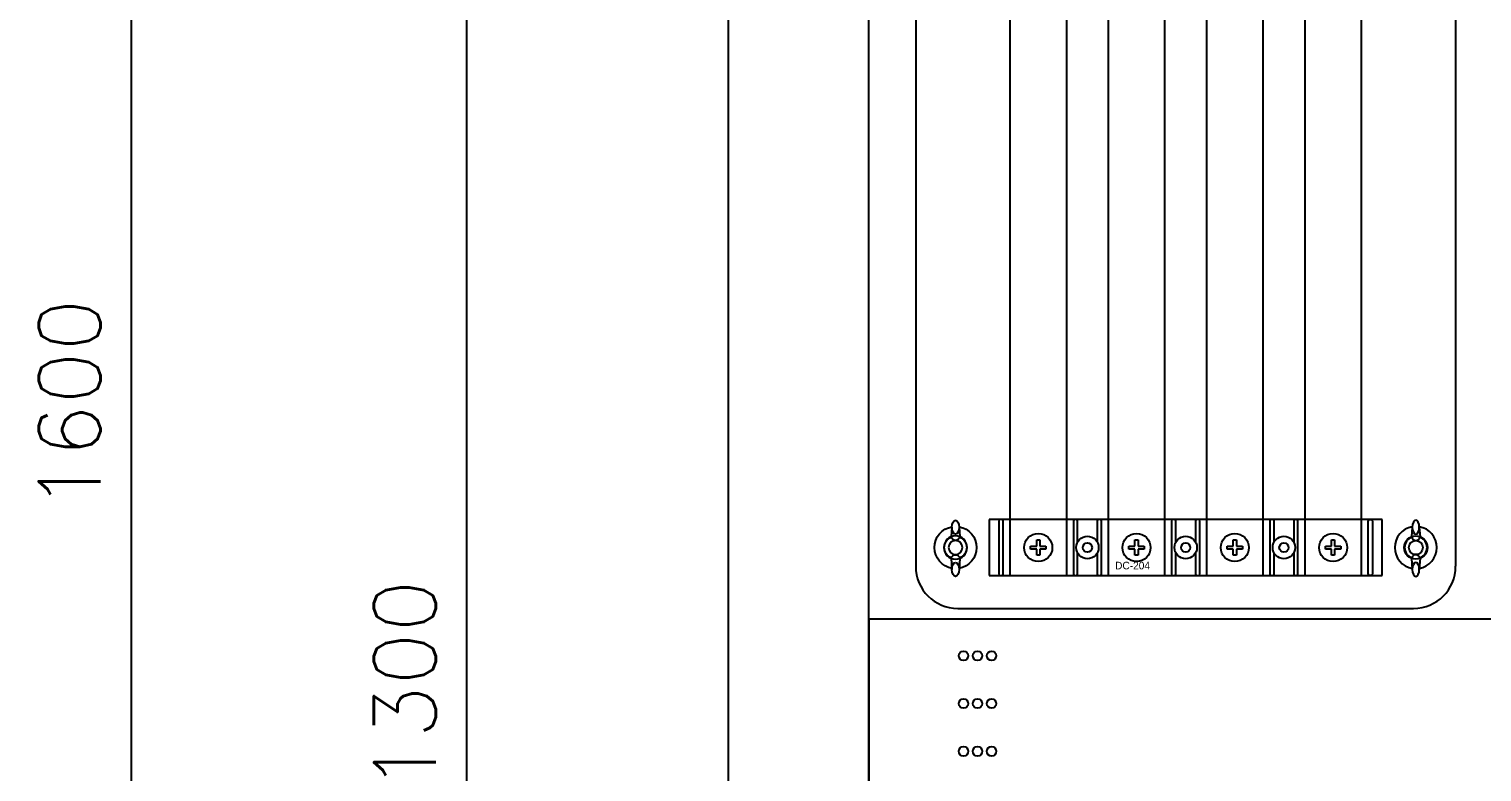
# Model space of a CAD drawing. Header units: millimetres. Extents: x 60229 to 91621, y 21923 to 36546.
# Drawn here: x 68975 to 69493, y 29626 to 29890 of the extents above; entities that cross this region are included whole.
import ezdxf

# ---------------------------------------------------------------- set-up
doc = ezdxf.new("R2010")
doc.units = ezdxf.units.MM
for name, color, linetype in [('MCCB및기기 심벌', 4, 'Continuous'), ('분전반 메인 BUS BAR 심벌', 7, 'Continuous'), ('속판', 3, 'Continuous'), ('속판 홀타공', 2, 'Continuous'), ('아크릴 심벌', 7, 'Continuous')]:
    doc.layers.add(name, color=color, linetype=linetype)
doc.styles.add('gs-1', font='NGULIM.TTF')
doc.styles.add('ROMANS', font='romans.shx', dxfattribs={"bigfont": 'fhg.shx'})
doc.dimstyles.new('STANDARD$0', dxfattribs={"dimscale": 12, "dimtxt": 2, "dimasz": 3, "dimexe": 2, "dimexo": 1, "dimgap": 1, "dimtad": 1, "dimdec": 0, "dimzin": 0, "dimdsep": 46, "dimtxsty": 'ROMANS', "dimcen": 0, "dimclrd": 3, "dimclre": 3, "dimclrt": 7, "dimadec": 0, "dimazin": 0, "dimtfac": 0.5, "dimtdec": 0, "dimtix": 1, "dimtmove": 1, "dimatfit": 3, "dimfxl": 1, "dimtolj": 1, "dimtzin": 0, "dimarcsym": 0})

# ---------------------------------------------------------------- blocks, each defined once
blk = doc.blocks.new('A$C16C267C8')
at = {"layer": 'MCCB및기기 심벌', "color": 4}
for p, q in [((140, 20), (0, 20)), ((0, 20), (0, 0)), ((3.5, 19.5), (3.5, 0.5)), ((4.5, 20), (4, 20)), ((5, 0.5), (5, 19.5)), ((30, 19.5), (30, 0.5)), ((31, 20), (30.5, 20)), ((31.5, 11.94), (31.5, 19.5)), ((38.5, 19.5), (38.5, 11.94)), ((39.5, 20), (39, 20)), ((40, 0.5), (40, 19.5)), ((65, 19.5), (65, 0.5)), ((66, 20), (65.5, 20)), ((66.5, 11.94), (66.5, 19.5)), ((73.5, 19.5), (73.5, 11.94)), ((74.5, 20), (74, 20)), ((75, 0.5), (75, 19.5)), ((100, 19.5), (100, 0.5)), ((101, 20), (100.5, 20)), ((101.5, 11.94), (101.5, 19.5)), ((108.5, 19.5), (108.5, 11.94)), ((109.5, 20), (109, 20)), ((110, 0.5), (110, 19.5)), ((135, 0.5), (135, 19.5)), ((135.5, 20), (136, 20)), ((136.5, 19.5), (136.5, 0.5)), ((140, 0), (140, 20)), ((14.75, 9.45), (14.75, 10.55)), ((14.75, 10.55), (16.95, 10.55)), ((16.95, 10.55), (16.95, 12.75)), ((16.95, 12.75), (18.05, 12.75)), ((18.05, 12.75), (18.05, 10.55)), ((18.05, 10.55), (20.25, 10.55)), ((20.25, 10.55), (20.25, 9.45)), ((49.75, 9.45), (49.75, 10.55)), ((49.75, 10.55), (51.95, 10.55)), ((51.95, 10.55), (51.95, 12.75)), ((51.95, 12.75), (53.05, 12.75)), ((53.05, 12.75), (53.05, 10.55)), ((53.05, 10.55), (55.25, 10.55)), ((55.25, 10.55), (55.25, 9.45)), ((84.75, 9.45), (84.75, 10.55)), ((84.75, 10.55), (86.95, 10.55)), ((86.95, 10.55), (86.95, 12.75)), ((86.95, 12.75), (88.05, 12.75)), ((88.05, 12.75), (88.05, 10.55)), ((88.05, 10.55), (90.25, 10.55)), ((90.25, 10.55), (90.25, 9.45)), ((119.75, 9.45), (119.75, 10.55)), ((119.75, 10.55), (121.95, 10.55)), ((121.95, 10.55), (121.95, 12.75)), ((121.95, 12.75), (123.05, 12.75)), ((123.05, 12.75), (123.05, 10.55)), ((123.05, 10.55), (125.25, 10.55)), ((125.25, 10.55), (125.25, 9.45)), ((16.95, 9.45), (14.75, 9.45)), ((16.95, 7.25), (16.95, 9.45)), ((18.05, 7.25), (16.95, 7.25)), ((20.25, 9.45), (18.05, 9.45)), ((18.05, 9.45), (18.05, 7.25)), ((31.5, 0.5), (31.5, 8.06)), ((38.5, 8.06), (38.5, 0.5)), ((51.95, 9.45), (49.75, 9.45)), ((51.95, 7.25), (51.95, 9.45)), ((53.05, 7.25), (51.95, 7.25)), ((55.25, 9.45), (53.05, 9.45)), ((53.05, 9.45), (53.05, 7.25)), ((66.5, 0.5), (66.5, 8.06)), ((73.5, 8.06), (73.5, 0.5)), ((86.95, 9.45), (84.75, 9.45)), ((86.95, 7.25), (86.95, 9.45)), ((88.05, 7.25), (86.95, 7.25)), ((90.25, 9.45), (88.05, 9.45)), ((88.05, 9.45), (88.05, 7.25)), ((101.5, 0.5), (101.5, 8.06)), ((108.5, 8.06), (108.5, 0.5)), ((121.95, 9.45), (119.75, 9.45)), ((121.95, 7.25), (121.95, 9.45)), ((123.05, 7.25), (121.95, 7.25)), ((125.25, 9.45), (123.05, 9.45)), ((123.05, 9.45), (123.05, 7.25)), ((0, 0), (140, 0)), ((4, 0), (4.5, 0)), ((30.5, 0), (31, 0)), ((39, 0), (39.5, 0)), ((65.5, 0), (66, 0)), ((74, 0), (74.5, 0)), ((100.5, 0), (101, 0)), ((109, 0), (109.5, 0)), ((136, 0), (135.5, 0))]:
    blk.add_line(p, q, dxfattribs=at)
for centre, radius in [((17.5, 10), 5), ((35, 10), 4), ((52.5, 10), 5), ((70, 10), 4), ((87.5, 10), 5), ((105, 10), 4), ((122.5, 10), 5)]:
    blk.add_circle(centre, radius, dxfattribs=at)
for centre, start, end in [((4, 19.5), 90, 180), ((4.5, 19.5), 0, 90), ((30.5, 19.5), 90, 180), ((31, 19.5), 0, 90), ((39, 19.5), 90, 180), ((39.5, 19.5), 0, 90), ((65.5, 19.5), 90, 180), ((66, 19.5), 0, 90), ((74, 19.5), 90, 180), ((74.5, 19.5), 0, 90), ((100.5, 19.5), 90, 180), ((101, 19.5), 0, 90), ((109, 19.5), 90, 180), ((109.5, 19.5), 0, 90), ((135.5, 19.5), 90, 180), ((136, 19.5), 0, 90), ((4, 0.5), 180, 270), ((4.5, 0.5), 270, 0), ((30.5, 0.5), 180, 270), ((31, 0.5), 270, 0), ((39, 0.5), 180, 270), ((39.5, 0.5), 270, 0), ((65.5, 0.5), 180, 270), ((66, 0.5), 270, 0), ((74, 0.5), 180, 270), ((74.5, 0.5), 270, 0), ((100.5, 0.5), 180, 270), ((101, 0.5), 270, 0), ((109, 0.5), 180, 270), ((109.5, 0.5), 270, 0), ((135.5, 0.5), 180, 270), ((136, 0.5), 270, 0)]:
    blk.add_arc(centre, 0.5, start, end, dxfattribs=at)
at = {"layer": '속판 홀타공', "color": 2}
for centre in [(35, 10), (70, 10), (105, 10)]:
    blk.add_circle(centre, 1.65, dxfattribs=at)
at = {"layer": 'MCCB및기기 심벌', "color": 4, "style": 'gs-1'}
blk.add_text('DC-204', height=2.7, dxfattribs=at).set_placement((44.86, 2.25))
blk = doc.blocks.new('A$C21CD2A4F')
at = {"color": 4}
for p, q in [((5.96, 17.5), (5.7, 14.08)), ((5.96, 17.5), (5.7, 14.08)), ((8.46, 17.5), (8.72, 14.08)), ((8.46, 17.5), (8.72, 14.08)), ((5.7, 6.46), (5.96, 2.5)), ((5.7, 6.46), (5.96, 2.5)), ((8.72, 6.46), (8.46, 2.5)), ((8.72, 6.46), (8.46, 2.5))]:
    blk.add_line(p, q, dxfattribs=at)
for centre, radius, start, end in [((7.21, 10.27), 7.5, 99.5718, 260.5162), ((7.21, 10.27), 7.5, 99.5718, 260.5162), ((7.21, 10.27), 7.5, 279.4838, 80.4282), ((7.21, 10.27), 7.5, 279.4838, 80.4282), ((7.21, 10.27), 4, 111.6469, 248.3531), ((7.21, 10.27), 4, 111.6469, 248.3531), ((7.21, 14.37), 1.54, 190.8234, 349.1766), ((7.21, 14.37), 1.54, 190.8234, 349.1766), ((7.21, 10.27), 4, 291.6469, 68.3531), ((7.21, 10.27), 4, 291.6469, 68.3531), ((7.21, 6.18), 1.54, 10.8234, 169.1766), ((7.21, 6.18), 1.54, 10.8234, 169.1766)]:
    blk.add_arc(centre, radius, start, end, dxfattribs=at)
at = {"color": 4, "extrusion": (0, 0, -1)}
for centre in [(7.21, 17.5), (7.21, 17.5), (7.21, 2.5), (7.21, 2.5)]:
    blk.add_ellipse(centre, major_axis=(0, 2.5), ratio=0.5, start_param=1.570796326828783, end_param=7.853981634008369, dxfattribs=at)
at = {"layer": '속판 홀타공', "color": 2}
blk.add_circle((7.21, 10.27), 2.5, dxfattribs=at)
at = {"layer": '아크릴 심벌', "color": 7}
blk.add_circle((7.21, 10.27), 4.15, dxfattribs=at)
blk.add_circle((7.21, 10.27), 4.15, dxfattribs=at)
blk = doc.blocks.new('*D213')
at = {"color": 3, "lineweight": -2, "transparency": 16777216}
for p, q in [((69263.42, 30306.64), (69109.18, 30306.64)), ((69131.18, 30273.64), (69131.18, 29039.64)), ((69263.42, 29006.64), (69109.18, 29006.64))]:
    blk.add_line(p, q, dxfattribs=at)
at = {"color": 3, "transparency": 16777216}
for points in [[(69125.68, 30273.64), (69136.68, 30273.64), (69131.18, 30306.64)], [(69125.68, 29039.64), (69136.68, 29039.64), (69131.18, 29006.64)]]:
    blk.add_solid(points, dxfattribs=at)
at = {"lineweight": -2, "transparency": 16777216, "insert": (69109.18, 29656.64), "char_height": 22, "attachment_point": 5, "rotation": 90, "style": 'ROMANS'}
blk.add_mtext('\\A1;1300', dxfattribs=at)
blk = doc.blocks.new('*D215')
at = {"color": 3, "lineweight": -2, "transparency": 16777216}
for p, q in [((69213.42, 30556.64), (68989.8, 30556.64)), ((69011.8, 28989.64), (69011.8, 30523.64)), ((69213.42, 28956.64), (68989.8, 28956.64))]:
    blk.add_line(p, q, dxfattribs=at)
at = {"color": 3, "transparency": 16777216}
for points in [[(69006.3, 30523.64), (69017.3, 30523.64), (69011.8, 30556.64)], [(69006.3, 28989.64), (69017.3, 28989.64), (69011.8, 28956.64)]]:
    blk.add_solid(points, dxfattribs=at)
at = {"lineweight": -2, "transparency": 16777216, "insert": (68989.8, 29756.64), "char_height": 22, "attachment_point": 5, "rotation": 90, "style": 'ROMANS'}
blk.add_mtext('\\A1;1600', dxfattribs=at)

msp = doc.modelspace()

# ---------------------------------------------------------------- linework, layer by layer
at = {"color": 253, "linetype": 'Continuous', "lineweight": -2}
msp.add_lwpolyline([(69224.42, 30356.64), (70124.42, 30356.64), (70124.42, 28956.64), (69224.42, 28956.64)], close=True, dxfattribs=at)
at = {"color": 253, "lineweight": -2}
msp.add_lwpolyline([(69274.42, 29620.19), (70014.42, 29620.19), (70014.42, 29680.19), (69274.42, 29680.19)], close=True, dxfattribs=at)
at = {"layer": '분전반 메인 BUS BAR 심벌', "color": 1, "lineweight": -2}
for p, q in [((69324.77, 29695.72), (69324.77, 30013.39)), ((69344.77, 30013.39), (69344.77, 29695.72)), ((69359.77, 29695.72), (69359.77, 30013.39)), ((69379.77, 30013.39), (69379.77, 29695.72)), ((69394.77, 29695.72), (69394.77, 30013.39)), ((69414.77, 30013.39), (69414.77, 29695.72)), ((69429.77, 29695.72), (69429.77, 30013.39)), ((69449.77, 30013.39), (69449.77, 29695.72))]:
    msp.add_line(p, q, dxfattribs=at)
at = {"layer": '속판', "color": 54, "lineweight": -2}
msp.add_lwpolyline([(69274.42, 30306.64), (70074.42, 30306.64), (70074.42, 29006.64), (69274.42, 29006.64)], close=True, dxfattribs=at)
at = {"layer": '속판', "color": 3, "lineweight": -2}
for centre in [(69308.14, 29667.19), (69313.14, 29667.19), (69318.14, 29667.19), (69308.14, 29650.19), (69313.14, 29650.19), (69318.14, 29650.19), (69308.14, 29633.19), (69313.14, 29633.19), (69318.14, 29633.19)]:
    msp.add_circle(centre, 1.7, dxfattribs=at)
at = {"layer": '아크릴 심벌', "lineweight": -2}
for p, q in [((69291.12, 30032.14), (69291.12, 29699.08)), ((69483.42, 30032.14), (69483.42, 29699.08)), ((69306.12, 29684.08), (69468.42, 29684.08))]:
    msp.add_line(p, q, dxfattribs=at)
for centre, start, end in [((69306.12, 29699.08), 180, 270), ((69468.42, 29699.08), 270, 0)]:
    msp.add_arc(centre, 15, start, end, dxfattribs=at)

# ---------------------------------------------------------------- block references
at = {"color": 3, "linetype": 'ByBlock', "lineweight": -2, "xscale": -1}
msp.add_blockref('A$C21CD2A4F', (69312.51, 29695.45), dxfattribs=at)
at = {"color": 1, "linetype": 'ByBlock', "lineweight": -2}
msp.add_blockref('A$C16C267C8', (69317.27, 29695.72), dxfattribs=at)
at = {"color": 3, "linetype": 'ByBlock', "lineweight": -2}
msp.add_blockref('A$C21CD2A4F', (69462.02, 29695.45), dxfattribs=at)

# ---------------------------------------------------------------- dimensions: what is measured, and where the dimension line sits
at = {"lineweight": -2}
for base, p1, p2, picture, middle in [((69011.8, 30556.64), (69224.42, 28956.64), (69224.42, 30556.64), '*D215', (68989.8, 29756.64)), ((69131.18, 29006.64), (69274.42, 30306.64), (69274.42, 29006.64), '*D213', (69109.18, 29656.64))]:
    dim = msp.add_linear_dim(base=base, p1=p1, p2=p2, angle=90, dimstyle='STANDARD$0', override={"dimscale": 11, "dimclrt": 256, "dimfxl": 1.25}, dxfattribs=at)
    dim.commit()
    dim.dimension.update_dxf_attribs({"geometry": picture, "text_midpoint": middle})

doc.saveas('drawing.dxf')
